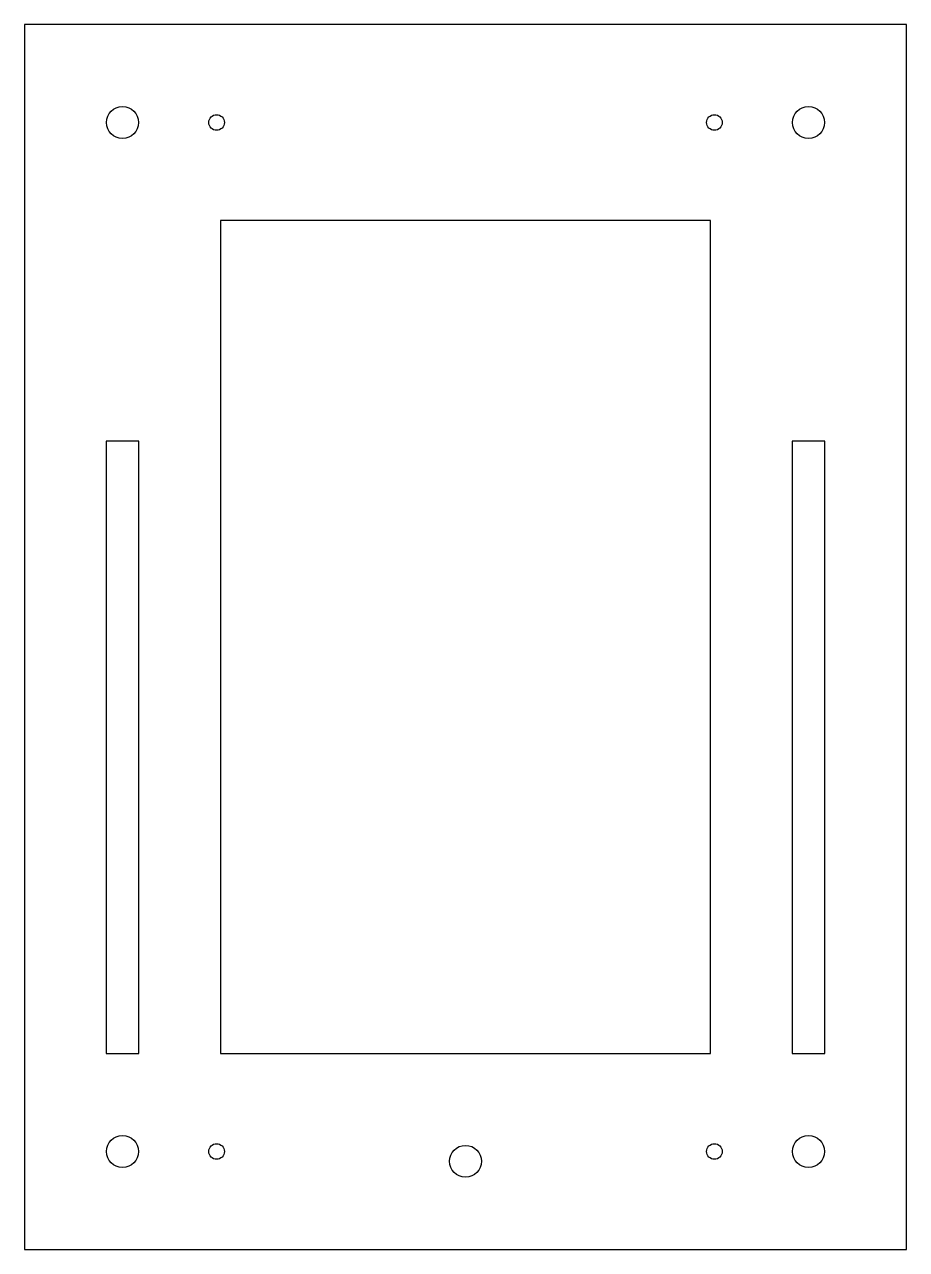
# Model space of a CAD drawing. Header units: millimetres. Extents: x -90 to 90, y -125 to 125.
import ezdxf

# ---------------------------------------------------------------- set-up
doc = ezdxf.new("R2010")
doc.units = ezdxf.units.MM
doc.layers.add('Sketch', color=7, linetype='CONTINUOUS')

msp = doc.modelspace()

# ---------------------------------------------------------------- linework, layer by layer
at = {"layer": 'Sketch'}
for p, q in [((-90, 125), (-90, -125)), ((90, 125), (-90, 125)), ((90, -125), (90, 125)), ((-50, 85), (-50, -85)), ((50, 85), (-50, 85)), ((50, -85), (50, 85)), ((-73.3, 40), (-73.3, -85)), ((-66.7, 40), (-73.3, 40)), ((-66.7, -85), (-66.7, 40)), ((66.7, 40), (66.7, -85)), ((73.3, 40), (66.7, 40)), ((73.3, -85), (73.3, 40)), ((-73.3, -85), (-66.7, -85)), ((-50, -85), (50, -85)), ((66.7, -85), (73.3, -85)), ((-90, -125), (90, -125))]:
    msp.add_line(p, q, dxfattribs=at)
for centre, radius in [((-70, 105), 3.25), ((70, 105), 3.25), ((-50.8, 105), 1.59), ((50.8, 105), 1.59), ((-70, -105), 3.25), ((70, -105), 3.25), ((-50.8, -105), 1.59), ((0, -107), 3.25), ((50.8, -105), 1.59)]:
    msp.add_circle(centre, radius, dxfattribs=at)

doc.saveas('drawing.dxf')
